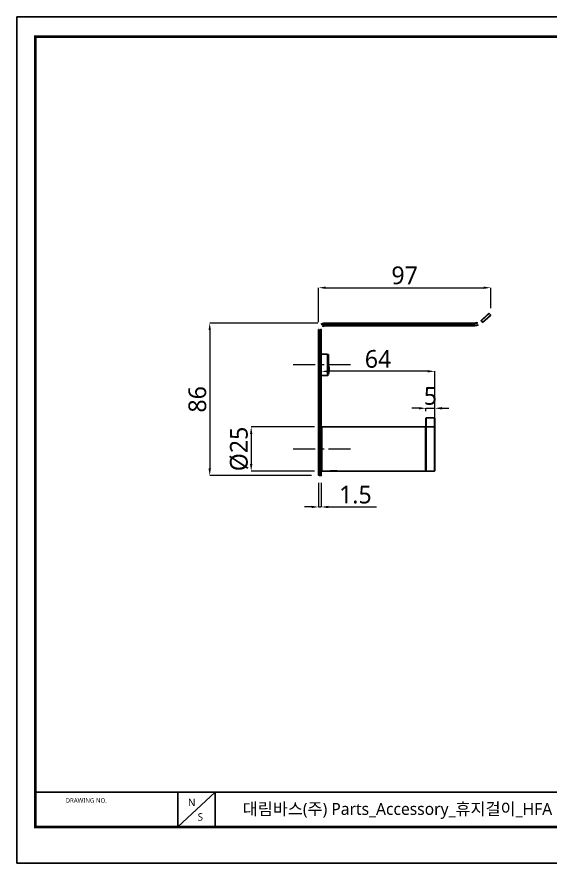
# Model space of a CAD drawing. Extents: x 16296675827 to 16296676478, y -37409618710 to -37409618233.
# Drawn here: x 16296675826.8 to 16296676127.5, y -37409618710.2 to -37409618233.2 of the extents above; entities that cross this region are included whole.
import ezdxf

# ---------------------------------------------------------------- set-up
doc = ezdxf.new("R2010")
doc.units = 0
doc.header["$LTSCALE"] = 10
doc.header["$MEASUREMENT"] = 0
doc.header["$PDMODE"] = 3
doc.header["$PDSIZE"] = -10
doc.linetypes.add('CENTER', pattern=[2, 1.25, -0.25, 0.25, -0.25])
doc.layers.get('0').update_dxf_attribs({"linetype": 'CONTINUOUS'})
doc.layers.get('DEFPOINTS').update_dxf_attribs({"linetype": 'CONTINUOUS'})
doc.layers.add('02___PRT_ALL_AXES', color=7, linetype='CONTINUOUS')
doc.styles.add('Daelim Dimension', font='NanumGothic.ttf')
doc.dimstyles.new('DEFAULT', dxfattribs={"dimscale": 2, "dimtxt": 2, "dimasz": 2, "dimexe": 0, "dimexo": 2, "dimgap": 1, "dimtad": 1, "dimdec": 1, "dimzin": 9, "dimdsep": 46, "dimtxsty": 'Daelim Dimension', "dimcen": 0.5, "dimclrd": 252, "dimclre": 252, "dimclrt": 3, "dimadec": 1, "dimazin": 0, "dimtfac": 1, "dimtdec": 1, "dimtix": 1, "dimtmove": 0, "dimatfit": 3, "dimfxl": 1, "dimtolj": 1, "dimtzin": 1, "dimlwd": 9, "dimlwe": 9, "dimarcsym": 0})

# ---------------------------------------------------------------- blocks, each defined once
blk = doc.blocks.new('*D4')
at = {"color": 5, "lineweight": 9, "ltscale": 0.5, "transparency": 16777216}
for p, q in [((16296675996.602671, -37409618405.733528), (16296675935.56498, -37409618405.733528)), ((16296675935.56498, -37409618409.733528), (16296675935.56498, -37409618487.733528)), ((16296675993.00267, -37409618491.733528), (16296675935.56498, -37409618491.733528))]:
    blk.add_line(p, q, dxfattribs=at)
at = {"color": 5, "ltscale": 0.5, "transparency": 16777216}
for points in [[(16296675934.89831, -37409618409.733528), (16296675936.23164, -37409618409.733528), (16296675935.56498, -37409618405.733528)], [(16296675934.89831, -37409618487.733528), (16296675936.23164, -37409618487.733528), (16296675935.56498, -37409618491.733528)]]:
    blk.add_solid(points, dxfattribs=at)
at = {"layer": 'DEFPOINTS', "color": 0, "ltscale": 0.5, "transparency": 16777216}
for p in [(16296676000.602671, -37409618405.733528), (16296675935.56498, -37409618491.733528), (16296675997.00267, -37409618491.733528)]:
    blk.add_point(p, dxfattribs=at)
at = {"color": 7, "ltscale": 0.5, "transparency": 16777216, "insert": (16296675923.56498, -37409618448.759354), "char_height": 10, "attachment_point": 2, "rotation": 90, "style": 'Daelim Dimension'}
blk.add_mtext('\\A1;86', dxfattribs=at)
blk = doc.blocks.new('*D5')
at = {"color": 5, "lineweight": 9, "ltscale": 0.5, "transparency": 16777216}
for p, q in [((16296675997.00267, -37409618405.33352), (16296675997.00267, -37409618385.83408)), ((16296676001.00267, -37409618385.83408), (16296676090.01626, -37409618385.83408)), ((16296676094.01626, -37409618397.33926), (16296676094.01626, -37409618385.83408))]:
    blk.add_line(p, q, dxfattribs=at)
at = {"color": 5, "ltscale": 0.5, "transparency": 16777216}
for points in [[(16296676001.00267, -37409618385.16742), (16296676001.00267, -37409618386.50075), (16296675997.00267, -37409618385.83408)], [(16296676090.01626, -37409618385.16742), (16296676090.01626, -37409618386.50075), (16296676094.01626, -37409618385.83408)]]:
    blk.add_solid(points, dxfattribs=at)
at = {"layer": 'DEFPOINTS', "color": 0, "ltscale": 0.5, "transparency": 16777216}
for p in [(16296676094.01626, -37409618385.83408), (16296676094.01626, -37409618401.33926), (16296675997.00267, -37409618409.33352)]:
    blk.add_point(p, dxfattribs=at)
at = {"color": 7, "ltscale": 0.5, "transparency": 16777216, "insert": (16296676045.48363, -37409618373.83408), "char_height": 10, "attachment_point": 2, "style": 'Daelim Dimension'}
blk.add_mtext('\\A1;97', dxfattribs=at)
blk = doc.blocks.new('*D6')
at = {"color": 5, "lineweight": 9, "ltscale": 0.5, "transparency": 16777216}
for p, q in [((16296675997.00267, -37409618495.733528), (16296675997.00267, -37409618509.430443)), ((16296675998.50267, -37409618495.733528), (16296675998.50267, -37409618509.430443)), ((16296675993.00267, -37409618509.430443), (16296675989.00267, -37409618509.430443)), ((16296675997.00267, -37409618509.430443), (16296675998.50267, -37409618509.430443)), ((16296676002.50267, -37409618509.430443), (16296676029.550289, -37409618509.430443))]:
    blk.add_line(p, q, dxfattribs=at)
at = {"color": 5, "ltscale": 0.5, "transparency": 16777216}
for points in [[(16296675993.00267, -37409618508.763779), (16296675993.00267, -37409618510.097107), (16296675997.00267, -37409618509.430443)], [(16296676002.50267, -37409618508.763779), (16296676002.50267, -37409618510.097107), (16296675998.50267, -37409618509.430443)]]:
    blk.add_solid(points, dxfattribs=at)
at = {"layer": 'DEFPOINTS', "color": 0, "ltscale": 0.5, "transparency": 16777216}
for p in [(16296675997.00267, -37409618491.733528), (16296675998.50267, -37409618491.733528), (16296675997.00267, -37409618509.430443)]:
    blk.add_point(p, dxfattribs=at)
at = {"color": 7, "ltscale": 0.5, "transparency": 16777216, "insert": (16296676008.50267, -37409618497.430443), "char_height": 10, "attachment_point": 1, "style": 'Daelim Dimension'}
blk.add_mtext('\\A1;1.5', dxfattribs=at)
blk = doc.blocks.new('*D9')
at = {"color": 5, "lineweight": 9, "ltscale": 0.5, "transparency": 16777216}
for p, q in [((16296675994.70267, -37409618464.23353), (16296675958.9598, -37409618464.23353)), ((16296675958.9598, -37409618468.23353), (16296675958.9598, -37409618485.23353)), ((16296675994.70267, -37409618489.23353), (16296675958.9598, -37409618489.23353))]:
    blk.add_line(p, q, dxfattribs=at)
at = {"color": 5, "ltscale": 0.5, "transparency": 16777216}
for points in [[(16296675958.29313, -37409618468.23353), (16296675959.62646, -37409618468.23353), (16296675958.9598, -37409618464.23353)], [(16296675958.29313, -37409618485.23353), (16296675959.62646, -37409618485.23353), (16296675958.9598, -37409618489.23353)]]:
    blk.add_solid(points, dxfattribs=at)
at = {"layer": 'DEFPOINTS', "color": 0, "ltscale": 0.5, "transparency": 16777216}
for p in [(16296675998.70267, -37409618464.23353), (16296675958.9598, -37409618489.23353), (16296675998.70267, -37409618489.23353)]:
    blk.add_point(p, dxfattribs=at)
at = {"color": 7, "ltscale": 0.5, "transparency": 16777216, "insert": (16296675946.9598, -37409618476.73353), "char_height": 10, "attachment_point": 2, "rotation": 90, "style": 'Daelim Dimension'}
blk.add_mtext('\\A1;%%c25', dxfattribs=at)
blk = doc.blocks.new('*D10')
at = {"color": 5, "lineweight": 9, "ltscale": 0.5, "transparency": 16777216}
for p, q in [((16296676053.50267, -37409618453.796913), (16296676049.50267, -37409618453.796913)), ((16296676057.50267, -37409618455.433067), (16296676057.50267, -37409618453.796913)), ((16296676057.50267, -37409618453.796913), (16296676062.50267, -37409618453.796913)), ((16296676062.50267, -37409618455.433533), (16296676062.50267, -37409618453.796913)), ((16296676066.50267, -37409618453.796913), (16296676070.50267, -37409618453.796913))]:
    blk.add_line(p, q, dxfattribs=at)
at = {"color": 5, "ltscale": 0.5, "transparency": 16777216}
for points in [[(16296676053.50267, -37409618453.130249), (16296676053.50267, -37409618454.463577), (16296676057.50267, -37409618453.796913)], [(16296676066.50267, -37409618453.130249), (16296676066.50267, -37409618454.463577), (16296676062.50267, -37409618453.796913)]]:
    blk.add_solid(points, dxfattribs=at)
at = {"layer": 'DEFPOINTS', "color": 0, "ltscale": 0.5, "transparency": 16777216}
for p in [(16296676062.50267, -37409618453.796913), (16296676057.50267, -37409618459.433067), (16296676062.50267, -37409618459.433533)]:
    blk.add_point(p, dxfattribs=at)
at = {"color": 7, "ltscale": 0.5, "transparency": 16777216, "insert": (16296676060.00267, -37409618441.796913), "char_height": 10, "attachment_point": 2, "style": 'Daelim Dimension'}
blk.add_mtext('\\A1;5', dxfattribs=at)
blk = doc.blocks.new('*D11')
at = {"color": 5, "lineweight": 9, "ltscale": 0.5, "transparency": 16777216}
for p, q in [((16296675998.50267, -37409618443.498207), (16296675998.50267, -37409618432.965157)), ((16296676058.50267, -37409618432.965157), (16296676002.50267, -37409618432.965157)), ((16296676062.50267, -37409618460.433533), (16296676062.50267, -37409618432.965157))]:
    blk.add_line(p, q, dxfattribs=at)
at = {"color": 5, "ltscale": 0.5, "transparency": 16777216}
for points in [[(16296676002.50267, -37409618432.298492), (16296676002.50267, -37409618433.631821), (16296675998.50267, -37409618432.965157)], [(16296676058.50267, -37409618432.298492), (16296676058.50267, -37409618433.631821), (16296676062.50267, -37409618432.965157)]]:
    blk.add_solid(points, dxfattribs=at)
at = {"layer": 'DEFPOINTS', "color": 0, "ltscale": 0.5, "transparency": 16777216}
for p in [(16296675998.50267, -37409618432.965157), (16296675998.50267, -37409618447.498207), (16296676062.50267, -37409618464.433533)]:
    blk.add_point(p, dxfattribs=at)
at = {"color": 7, "ltscale": 0.5, "transparency": 16777216, "insert": (16296676030.47683, -37409618420.965157), "char_height": 10, "attachment_point": 2, "style": 'Daelim Dimension'}
blk.add_mtext('\\A1;64', dxfattribs=at)

msp = doc.modelspace()

# ---------------------------------------------------------------- linework, layer by layer
at = {"color": 7, "linetype": 'Continuous'}
for p, q in [((16296676088.44, -37409618404.42), (16296676092.86, -37409618400.37)), ((16296676088.57, -37409618404.57), (16296676093.14, -37409618400.38)), ((16296676093.88, -37409618401.19), (16296676089.31, -37409618405.38)), ((16296676093.87, -37409618401.47), (16296676089.45, -37409618405.53)), ((16296676093.88, -37409618401.19), (16296676093.14, -37409618400.38)), ((16296676000.6, -37409618405.73), (16296676085.06, -37409618405.73)), ((16296676000.6, -37409618405.73), (16296676000.6, -37409618405.93)), ((16296676000.6, -37409618405.93), (16296676085.06, -37409618405.93)), ((16296676085.06, -37409618405.73), (16296676085.06, -37409618405.93)), ((16296676088.44, -37409618404.42), (16296676088.57, -37409618404.57)), ((16296676088.58, -37409618404.29), (16296676089.59, -37409618405.39)), ((16296676089.45, -37409618405.53), (16296676089.31, -37409618405.38)), ((16296675997, -37409618409.33), (16296675997.2, -37409618409.33)), ((16296675997, -37409618491.53), (16296675997, -37409618409.33)), ((16296675997.2, -37409618491.73), (16296675997.2, -37409618409.33)), ((16296675998.5, -37409618409.23), (16296675998.3, -37409618409.23)), ((16296675998.3, -37409618409.23), (16296675998.3, -37409618491.73)), ((16296675998.5, -37409618409.23), (16296675998.5, -37409618491.53)), ((16296676085.06, -37409618407.03), (16296676000.5, -37409618407.03)), ((16296676000.5, -37409618407.23), (16296676000.5, -37409618407.03)), ((16296676085.06, -37409618407.23), (16296676000.5, -37409618407.23)), ((16296676085.06, -37409618407.23), (16296676085.06, -37409618407.03)), ((16296675998.5, -37409618423.23), (16296676002.08, -37409618423.23)), ((16296676002.08, -37409618423.23), (16296676002.08, -37409618435.23)), ((16296676002.57, -37409618423.66), (16296676002.57, -37409618434.81)), ((16296675998.5, -37409618435.23), (16296676002.08, -37409618435.23)), ((16296676057.5, -37409618489.03), (16296676057.5, -37409618459.43)), ((16296676062.3, -37409618459.23), (16296676057.7, -37409618459.23)), ((16296676057.7, -37409618489.23), (16296676057.7, -37409618459.23)), ((16296676062.3, -37409618489.23), (16296676062.3, -37409618459.23)), ((16296676062.5, -37409618489.03), (16296676062.5, -37409618459.43)), ((16296676057.3, -37409618464.23), (16296675998.7, -37409618464.23)), ((16296675998.7, -37409618489.23), (16296675998.7, -37409618464.23)), ((16296676057.3, -37409618489.23), (16296676057.3, -37409618464.23)), ((16296676057.7, -37409618464.23), (16296676062.3, -37409618464.23)), ((16296675997, -37409618481.73), (16296675998.5, -37409618481.73)), ((16296675998.3, -37409618491.73), (16296675997.2, -37409618491.73)), ((16296676057.7, -37409618489.23), (16296676062.3, -37409618489.23))]:
    msp.add_line(p, q, dxfattribs=at)
at = {"color": 1, "linetype": 'CENTER', "lineweight": 0}
for p, q in [((16296676015.05, -37409618429.26), (16296675981.92, -37409618429.26)), ((16296676015.05, -37409618476.76), (16296675981.92, -37409618476.76))]:
    msp.add_line(p, q, dxfattribs=at)
at = {"color": 5}
msp.add_line((16296675837.3, -37409618670.21), (16296676361.49, -37409618670.21), dxfattribs=at)
at = {"color": 5, "ltscale": 40}
for p, q in [((16296675917.65, -37409618670.21), (16296675917.65, -37409618689.83)), ((16296675917.65, -37409618670.21), (16296675917.65, -37409618689.83)), ((16296675938.65, -37409618670.21), (16296675917.65, -37409618689.83)), ((16296675938.65, -37409618670.21), (16296675917.65, -37409618689.83)), ((16296675938.65, -37409618670.21), (16296675938.65, -37409618689.83)), ((16296675938.65, -37409618670.21), (16296675938.65, -37409618689.83))]:
    msp.add_line(p, q, dxfattribs=at)
at = {"ltscale": 0.5}
msp.add_lwpolyline([(16296675826.83, -37409618710.18), (16296676477.83, -37409618710.18), (16296676477.83, -37409618233.18), (16296675826.83, -37409618233.18)], close=True, dxfattribs=at)
at = {"color": 5, "linetype": 'ByBlock', "lineweight": 200, "const_width": 1.5}
msp.add_lwpolyline([(16296675837.3, -37409618689.75), (16296676467.3, -37409618689.75), (16296676467.3, -37409618244.25), (16296675837.3, -37409618244.25)], close=True, dxfattribs=at)
at = {"color": 7, "linetype": 'Continuous'}
for centre, radius, start, end in [((16296676092.99, -37409618400.52), 0.2, 42.5107, 132.5105), ((16296676093.73, -37409618401.33), 0.2, 312.5105, 42.5107), ((16296676000.6, -37409618409.33), 3.6, 90, 180), ((16296676000.6, -37409618409.33), 3.4, 90, 180), ((16296676085.06, -37409618400.73), 5, 270, 312.5105), ((16296676085.06, -37409618400.73), 5.2, 270, 312.5105), ((16296676085.06, -37409618400.73), 6.3, 270, 312.5105), ((16296676085.06, -37409618400.73), 6.5, 270, 312.5105), ((16296676000.5, -37409618409.23), 2.2, 90, 180), ((16296676000.5, -37409618409.23), 2, 90, 180), ((16296676002.08, -37409618423.73), 0.5, 8.8499, 90), ((16296675966.75, -37409618429.23), 36.25, 351.1501, 8.8499), ((16296676002.08, -37409618434.73), 0.5, 270, 351.1501), ((16296676057.7, -37409618459.43), 0.2, 90, 180), ((16296676062.3, -37409618459.43), 0.2, 0, 90), ((16296675998.7, -37409618464.43), 0.2, 90, 180), ((16296676057.3, -37409618464.43), 0.2, 0, 90), ((16296676057.7, -37409618464.43), 0.2, 90, 180), ((16296676062.3, -37409618464.43), 0.2, 0, 90), ((16296675997.2, -37409618491.53), 0.2, 180, 270), ((16296675998.3, -37409618491.53), 0.2, 270, 0), ((16296675998.7, -37409618489.03), 0.2, 180, 270), ((16296676057.3, -37409618489.03), 0.2, 270, 0), ((16296676057.7, -37409618489.03), 0.2, 180, 270), ((16296676062.3, -37409618489.03), 0.2, 270, 0)]:
    msp.add_arc(centre, radius, start, end, dxfattribs=at)
at = {"color": 2, "linetype": 'Continuous'}
msp.add_open_spline([(16296676003, -37409618489.23), (16296676003, -37409618489.23), (16296676003.02, -37409618489.23), (16296676003.08, -37409618489.22), (16296676003.18, -37409618489.2), (16296676003.33, -37409618489.17), (16296676003.51, -37409618489.14), (16296676003.73, -37409618489.11), (16296676003.98, -37409618489.07), (16296676004.25, -37409618489.04), (16296676004.55, -37409618489.02), (16296676004.86, -37409618489), (16296676005.18, -37409618488.98), (16296676005.5, -37409618488.98), (16296676005.83, -37409618488.98), (16296676006.15, -37409618489), (16296676006.46, -37409618489.02), (16296676006.75, -37409618489.04), (16296676007.03, -37409618489.07), (16296676007.28, -37409618489.11), (16296676007.49, -37409618489.14), (16296676007.68, -37409618489.17), (16296676007.82, -37409618489.2), (16296676007.93, -37409618489.22), (16296676007.99, -37409618489.23), (16296676008, -37409618489.23), (16296676008, -37409618489.23)], degree=3, dxfattribs=at)
at = {"layer": '02___PRT_ALL_AXES', "color": 7, "linetype": 'Continuous'}
for p, q in [((16296676003.35, -37409618489.23), (16296675998.7, -37409618489.23)), ((16296676057.3, -37409618489.23), (16296676007.65, -37409618489.23))]:
    msp.add_line(p, q, dxfattribs=at)
for points, knots in [([(16296676003.35, -37409618489.23), (16296676003.56, -37409618489.2), (16296676004.27, -37409618489.09), (16296676004.99, -37409618489.05), (16296676005.5, -37409618489.05)], [0, 0, 0, 0, 0.294746, 1, 1, 1, 1]), ([(16296676005.5, -37409618489.05), (16296676006.01, -37409618489.05), (16296676006.73, -37409618489.09), (16296676007.44, -37409618489.2), (16296676007.65, -37409618489.23)], [0, 0, 0, 0, 0.705254, 1, 1, 1, 1])]:
    msp.add_open_spline(points, degree=3, knots=knots, dxfattribs=at)

# ---------------------------------------------------------------- texts
at = {"color": 5, "ltscale": 40, "style": 'Daelim Dimension'}
msp.add_text('DRAWING NO.', height=2.569, dxfattribs=at).set_placement((16296675854.28, -37409618676.14))
at = {"char_height": 4.2, "width": 5.8673, "attachment_point": 1, "style": 'Daelim Dimension'}
for s, insert in [('N', (16296675923.36, -37409618673.89)), ('S', (16296675928.77, -37409618682.07))]:
    msp.add_mtext(s, dxfattribs=dict(at, insert=insert))
at = {"color": 2, "insert": (16296675954.18, -37409618676.26), "char_height": 6.7566, "width": 277.608, "attachment_point": 1, "style": 'Daelim Dimension'}
msp.add_mtext('{\\fGulim|b0|i0|c129|p50;대림}바스(주) Parts_Accessory_{\\fGulim|b0|i0|c129|p50;휴지걸이}_HFA HA11', dxfattribs=at)

# ---------------------------------------------------------------- dimensions: what is measured, and where the dimension line sits
at = {"ltscale": 0.5}
for base, p1, p2, text, picture, middle in [((16296676094.02, -37409618385.83), (16296675997, -37409618409.33), (16296676094.02, -37409618401.34), '97', '*D5', (16296676045.48, -37409618385.83)), ((16296676062.5, -37409618453.8), (16296676057.5, -37409618459.43), (16296676062.5, -37409618459.43), '5', '*D10', (16296676060, -37409618453.8))]:
    dim = msp.add_linear_dim(base=base, p1=p1, p2=p2, text=text, dimstyle='DEFAULT', override={"dimtxt": 5, "dimclrd": 5, "dimclre": 5, "dimclrt": 7}, dxfattribs=at)
    dim.commit()
    dim.dimension.update_dxf_attribs({"geometry": picture, "text_midpoint": middle, "dimtype": 160})
for base, p1, p2, angle, text, picture, middle in [((16296675935.56, -37409618491.73), (16296676000.6, -37409618405.73), (16296675997, -37409618491.73), 270, '86', '*D4', (16296675935.56, -37409618448.76)), ((16296675998.5, -37409618432.97), (16296676062.5, -37409618464.43), (16296675998.5, -37409618447.5), 180, '64', '*D11', (16296676030.48, -37409618432.97)), ((16296675958.96, -37409618489.23), (16296675998.7, -37409618464.23), (16296675998.7, -37409618489.23), 270, '%%c25', '*D9', (16296675958.96, -37409618476.73)), ((16296675997, -37409618509.43), (16296675998.5, -37409618491.73), (16296675997, -37409618491.73), 180, '1.5', '*D6', (16296676018.03, -37409618509.43))]:
    dim = msp.add_linear_dim(base=base, p1=p1, p2=p2, angle=angle, text=text, dimstyle='DEFAULT', override={"dimtxt": 5, "dimclrd": 5, "dimclre": 5, "dimclrt": 7}, dxfattribs=at)
    dim.commit()
    dim.dimension.update_dxf_attribs({"geometry": picture, "text_midpoint": middle, "dimtype": 160})

doc.saveas('drawing.dxf')
